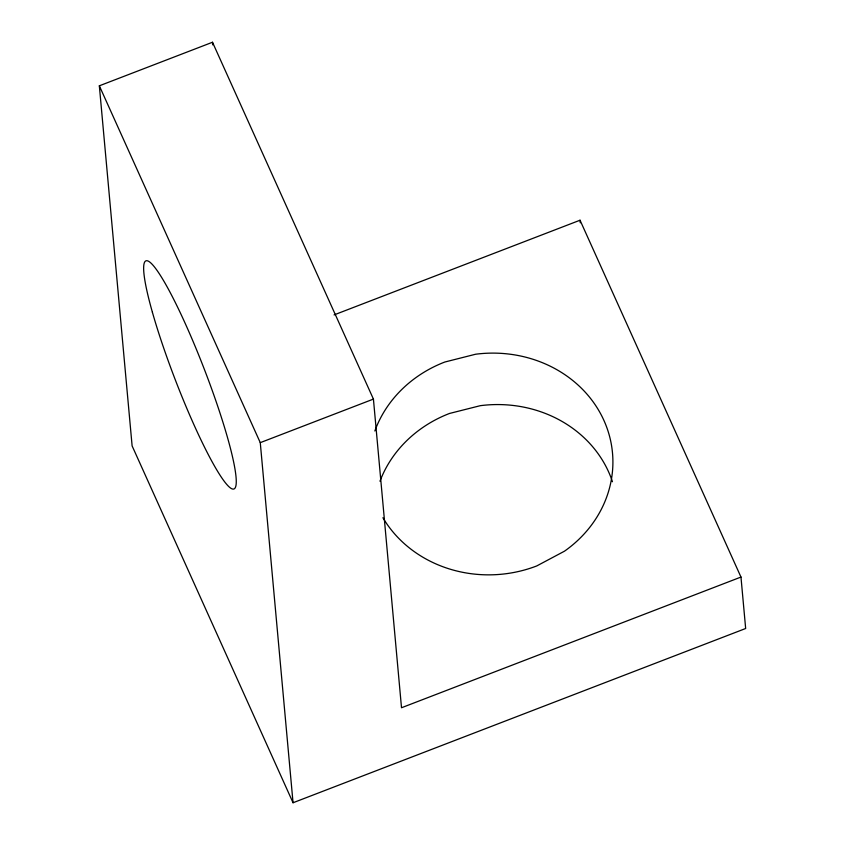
<?xml version="1.0" encoding="UTF-8"?>
<svg xmlns="http://www.w3.org/2000/svg" width="845" height="845" viewBox="0 0 845 845"><rect width="100%" height="100%" fill="white"/><g stroke="black" fill="none" stroke-linecap="round" stroke-linejoin="round"><path stroke-width="1.27" d="M740.97 577.061L745.66 628.5L293.046 802.75L132.116 445.906L99.34 85.81L212.496 42.25L373.427 399.093L401.512 707.751L740.97 577.061L580.04 220.218L334.06 314.91M293.046 802.75L260.271 442.653L373.427 399.093M99.34 85.81L260.271 442.653M580.04 220.218L580.283 222.784M212.496 42.25L212.729 44.88M379.965 481.227A122.229 110.769 -5.2 0 1 449.477 413.469L480.33 405.674A122.229 110.769 -5.2 0 1 612.456 481.734M382.912 517.731A122.229 110.769 -5.2 0 0 536.755 565.939L564.471 551.193A122.229 110.769 -5.2 0 0 603.921 420.43A122.229 110.769 -5.2 0 0 475.64 354.224L444.797 362.03A122.229 110.769 -5.2 0 0 374.842 430.982M152.396 312.259A122.229 15.442 68.9 0 0 232.037 488.854A122.229 15.442 68.9 0 0 185.192 323.392A122.229 15.442 68.9 0 0 152.396 312.259"/></g></svg>
